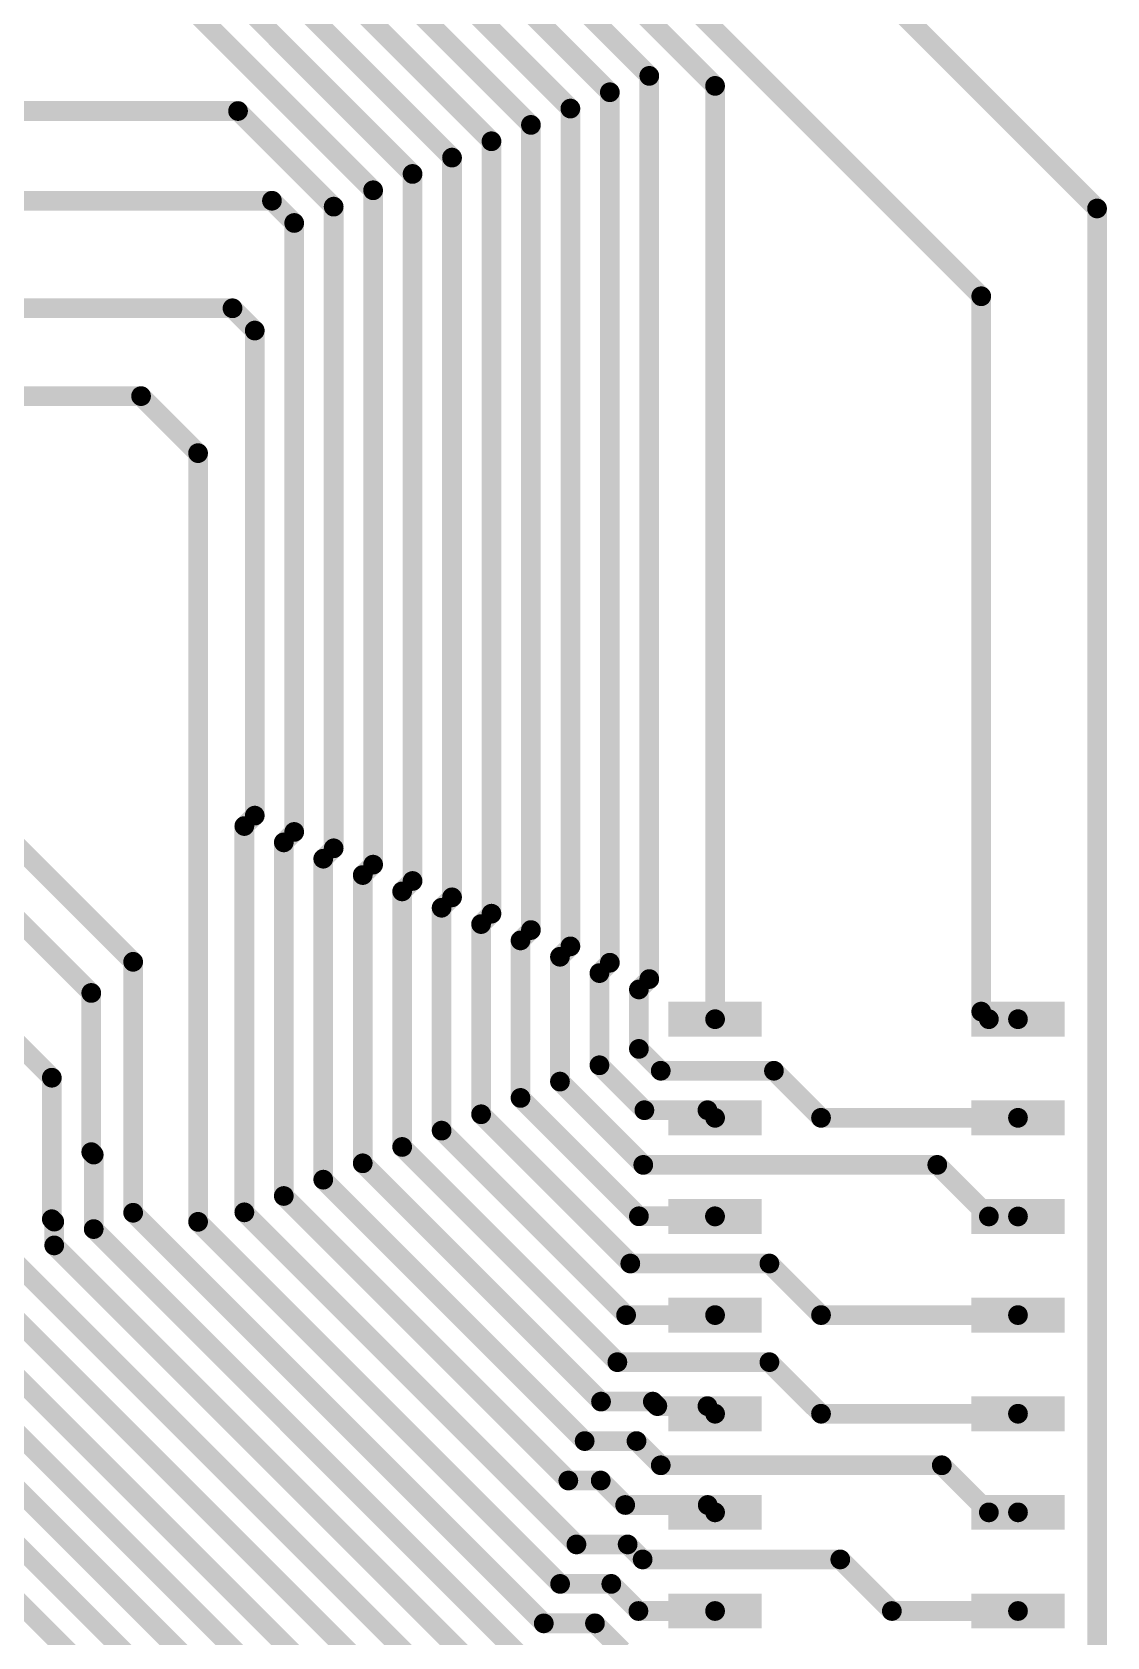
# Model space of a CAD drawing. Header units: inches. Extents: x 2.54 to 5.78, y 1.06 to 9.17.
# Drawn here: x 2.94 to 3.485, y 7.796 to 8.609 of the extents above; entities that cross this region are included whole.
import ezdxf

# ---------------------------------------------------------------- set-up
doc = ezdxf.new("R2010")
doc.units = ezdxf.units.IN
doc.header["$MEASUREMENT"] = 0
doc.layers.add('Top Layer', color=1, linetype='Continuous')

# ---------------------------------------------------------------- blocks, each defined once
blk = doc.blocks.new('H_____2_20________2')
at = {"layer": 'Top Layer'}
for points in [[(-0.09528, 0.42272), (-0.09528, 0.44043), (-0.04803, 0.44043), (-0.04803, 0.42272)], [(0.05827, 0.42272), (0.05827, 0.44043), (0.10551, 0.44043), (0.10551, 0.42272)], [(-0.09528, 0.37272), (-0.09528, 0.39043), (-0.04803, 0.39043), (-0.04803, 0.37272)], [(0.05827, 0.37272), (0.05827, 0.39043), (0.10551, 0.39043), (0.10551, 0.37272)], [(-0.09528, 0.32272), (-0.09528, 0.34043), (-0.04803, 0.34043), (-0.04803, 0.32272)], [(0.05827, 0.32272), (0.05827, 0.34043), (0.10551, 0.34043), (0.10551, 0.32272)], [(-0.09528, 0.27272), (-0.09528, 0.29043), (-0.04803, 0.29043), (-0.04803, 0.27272)], [(0.05827, 0.27272), (0.05827, 0.29043), (0.10551, 0.29043), (0.10551, 0.27272)], [(-0.09528, 0.22272), (-0.09528, 0.24043), (-0.04803, 0.24043), (-0.04803, 0.22272)], [(0.05827, 0.22272), (0.05827, 0.24043), (0.10551, 0.24043), (0.10551, 0.22272)], [(-0.09528, 0.17272), (-0.09528, 0.19043), (-0.04803, 0.19043), (-0.04803, 0.17272)], [(0.05827, 0.17272), (0.05827, 0.19043), (0.10551, 0.19043), (0.10551, 0.17272)], [(-0.09528, 0.12272), (-0.09528, 0.14043), (-0.04803, 0.14043), (-0.04803, 0.12272)], [(0.05827, 0.12272), (0.05827, 0.14043), (0.10551, 0.14043), (0.10551, 0.12272)]]:
    blk.add_hatch(color=1, dxfattribs=at).paths.add_polyline_path(points)

msp = doc.modelspace()

# ---------------------------------------------------------------- linework, layer by layer
at = {"layer": 'Top Layer'}
for points in [[(2.88638, 9.11362, 0.01, 0.01, 0), (3.48032, 8.51969, 0.01, 0.01, 0)], [(3.00771, 8.88909, 0.01, 0.01, 0), (3.42161, 8.47519, 0.01, 0.01, 0)], [(2.99943, 8.86909, 0.01, 0.01, 0), (3.28669, 8.58183, 0.01, 0.01, 0)], [(2.99114, 8.84909, 0.01, 0.01, 0), (3.25334, 8.5869, 0.01, 0.01, 0)], [(2.98286, 8.82909, 0.01, 0.01, 0), (3.23334, 8.57861, 0.01, 0.01, 0)], [(2.97457, 8.80909, 0.01, 0.01, 0), (3.21334, 8.57033, 0.01, 0.01, 0)], [(2.96629, 8.78909, 0.01, 0.01, 0), (3.19334, 8.56205, 0.01, 0.01, 0)], [(2.95801, 8.76909, 0.01, 0.01, 0), (3.17334, 8.55376, 0.01, 0.01, 0)], [(2.97425, 8.72457, 0.01, 0.01, 0), (3.15334, 8.54548, 0.01, 0.01, 0)], [(3.00144, 8.66909, 0.01, 0.01, 0), (3.13334, 8.53719, 0.01, 0.01, 0)], [(3.01768, 8.62457, 0.01, 0.01, 0), (3.11334, 8.52891, 0.01, 0.01, 0)], [(3.25334, 8.12908, 0.01, 0.01, 0), (3.25334, 8.5869, 0.01, 0.01, 0)], [(3.23334, 8.13736, 0.01, 0.01, 0), (3.23334, 8.57861, 0.01, 0.01, 0)], [(3.28669, 8.10874, 0.01, 0.01, 0), (3.28669, 8.58183, 0.01, 0.01, 0)], [(3.21334, 8.14565, 0.01, 0.01, 0), (3.21334, 8.57033, 0.01, 0.01, 0)], [(2.76043, 8.56909, 0.01, 0.01, 0), (3.04487, 8.56909, 0.01, 0.01, 0)], [(3.04487, 8.56909, 0.01, 0.01, 0), (3.09334, 8.52062, 0.01, 0.01, 0)], [(3.19334, 8.15393, 0.01, 0.01, 0), (3.19334, 8.56205, 0.01, 0.01, 0)], [(3.17334, 8.16222, 0.01, 0.01, 0), (3.17334, 8.55376, 0.01, 0.01, 0)], [(3.15334, 8.1705, 0.01, 0.01, 0), (3.15334, 8.54548, 0.01, 0.01, 0)], [(3.13334, 8.17879, 0.01, 0.01, 0), (3.13334, 8.53719, 0.01, 0.01, 0)], [(3.11334, 8.18707, 0.01, 0.01, 0), (3.11334, 8.52891, 0.01, 0.01, 0)], [(2.70591, 8.52362, 0.01, 0.01, 0), (3.06206, 8.52362, 0.01, 0.01, 0)], [(3.06206, 8.52362, 0.01, 0.01, 0), (3.07334, 8.51234, 0.01, 0.01, 0)], [(3.09334, 8.19535, 0.01, 0.01, 0), (3.09334, 8.52062, 0.01, 0.01, 0)], [(3.07334, 8.20364, 0.01, 0.01, 0), (3.07334, 8.51234, 0.01, 0.01, 0)], [(3.48032, 7.24513, 0.01, 0.01, 0), (3.48032, 8.51969, 0.01, 0.01, 0)], [(3.42161, 8.1126, 0.01, 0.01, 0), (3.42161, 8.47519, 0.01, 0.01, 0)], [(2.76043, 8.46909, 0.01, 0.01, 0), (3.04206, 8.46909, 0.01, 0.01, 0)], [(3.04206, 8.46909, 0.01, 0.01, 0), (3.05334, 8.45781, 0.01, 0.01, 0)], [(3.05334, 8.21192, 0.01, 0.01, 0), (3.05334, 8.45781, 0.01, 0.01, 0)], [(2.70496, 8.42457, 0.01, 0.01, 0), (2.99571, 8.42457, 0.01, 0.01, 0)], [(2.99571, 8.42457, 0.01, 0.01, 0), (3.02461, 8.39567, 0.01, 0.01, 0)], [(3.02461, 8.00601, 0.01, 0.01, 0), (3.02461, 8.39567, 0.01, 0.01, 0)], [(2.76043, 8.36909, 0.01, 0.01, 0), (2.9917, 8.13782, 0.01, 0.01, 0)], [(2.77888, 8.31362, 0.01, 0.01, 0), (2.97047, 8.12203, 0.01, 0.01, 0)], [(2.76043, 8.26909, 0.01, 0.01, 0), (2.95047, 8.07906, 0.01, 0.01, 0)], [(3.04807, 8.20665, 0.01, 0.01, 0), (3.05334, 8.21192, 0.01, 0.01, 0)], [(3.04807, 8.01083, 0.01, 0.01, 0), (3.04807, 8.20665, 0.01, 0.01, 0)], [(3.06807, 8.19837, 0.01, 0.01, 0), (3.07334, 8.20364, 0.01, 0.01, 0)], [(3.06807, 8.01911, 0.01, 0.01, 0), (3.06807, 8.19837, 0.01, 0.01, 0)], [(3.08807, 8.19009, 0.01, 0.01, 0), (3.09334, 8.19535, 0.01, 0.01, 0)], [(3.08807, 8.02739, 0.01, 0.01, 0), (3.08807, 8.19009, 0.01, 0.01, 0)], [(3.10807, 8.1818, 0.01, 0.01, 0), (3.11334, 8.18707, 0.01, 0.01, 0)], [(3.10807, 8.03568, 0.01, 0.01, 0), (3.10807, 8.1818, 0.01, 0.01, 0)], [(3.12807, 8.17352, 0.01, 0.01, 0), (3.13334, 8.17879, 0.01, 0.01, 0)], [(3.12807, 8.04396, 0.01, 0.01, 0), (3.12807, 8.17352, 0.01, 0.01, 0)], [(3.14807, 8.16523, 0.01, 0.01, 0), (3.15334, 8.1705, 0.01, 0.01, 0)], [(3.14807, 8.05225, 0.01, 0.01, 0), (3.14807, 8.16523, 0.01, 0.01, 0)], [(3.16807, 8.15695, 0.01, 0.01, 0), (3.17334, 8.16222, 0.01, 0.01, 0)], [(3.16807, 8.06053, 0.01, 0.01, 0), (3.16807, 8.15695, 0.01, 0.01, 0)], [(3.18807, 8.14866, 0.01, 0.01, 0), (3.19334, 8.15393, 0.01, 0.01, 0)], [(3.18807, 8.06882, 0.01, 0.01, 0), (3.18807, 8.14866, 0.01, 0.01, 0)], [(3.20807, 8.14038, 0.01, 0.01, 0), (3.21334, 8.14565, 0.01, 0.01, 0)], [(3.20807, 8.0771, 0.01, 0.01, 0), (3.20807, 8.14038, 0.01, 0.01, 0)], [(2.9917, 8.01062, 0.01, 0.01, 0), (2.9917, 8.13782, 0.01, 0.01, 0)], [(3.22807, 8.1321, 0.01, 0.01, 0), (3.23334, 8.13736, 0.01, 0.01, 0)], [(3.22807, 8.08538, 0.01, 0.01, 0), (3.22807, 8.1321, 0.01, 0.01, 0)], [(2.97047, 8.04134, 0.01, 0.01, 0), (2.97047, 8.12203, 0.01, 0.01, 0)], [(3.24807, 8.12381, 0.01, 0.01, 0), (3.25334, 8.12908, 0.01, 0.01, 0)], [(3.24807, 8.09367, 0.01, 0.01, 0), (3.24807, 8.12381, 0.01, 0.01, 0)], [(3.42161, 8.1126, 0.01, 0.01, 0), (3.42547, 8.10874, 0.01, 0.01, 0)], [(3.42547, 8.10874, 0.01, 0.01, 0), (3.44024, 8.10874, 0.01, 0.01, 0)], [(3.24807, 8.09367, 0.01, 0.01, 0), (3.25914, 8.0826, 0.01, 0.01, 0)], [(3.22807, 8.08538, 0.01, 0.01, 0), (3.25086, 8.0626, 0.01, 0.01, 0)], [(3.25914, 8.0826, 0.01, 0.01, 0), (3.31653, 8.0826, 0.01, 0.01, 0)], [(3.31653, 8.0826, 0.01, 0.01, 0), (3.34039, 8.05874, 0.01, 0.01, 0)], [(2.95047, 8.00734, 0.01, 0.01, 0), (2.95047, 8.07906, 0.01, 0.01, 0)], [(3.20807, 8.0771, 0.01, 0.01, 0), (3.25029, 8.03488, 0.01, 0.01, 0)], [(3.18807, 8.06882, 0.01, 0.01, 0), (3.24807, 8.00882, 0.01, 0.01, 0)], [(3.16807, 8.06053, 0.01, 0.01, 0), (3.24372, 7.98488, 0.01, 0.01, 0)], [(3.25086, 8.0626, 0.01, 0.01, 0), (3.28283, 8.0626, 0.01, 0.01, 0)], [(3.28283, 8.0626, 0.01, 0.01, 0), (3.28669, 8.05874, 0.01, 0.01, 0)], [(3.34039, 8.05874, 0.01, 0.01, 0), (3.44024, 8.05874, 0.01, 0.01, 0)], [(3.14807, 8.05225, 0.01, 0.01, 0), (3.24158, 7.95874, 0.01, 0.01, 0)], [(2.97047, 8.04134, 0.01, 0.01, 0), (2.9717, 8.04011, 0.01, 0.01, 0)], [(3.12807, 8.04396, 0.01, 0.01, 0), (3.23715, 7.93488, 0.01, 0.01, 0)], [(2.9717, 8.00234, 0.01, 0.01, 0), (2.9717, 8.04011, 0.01, 0.01, 0)], [(3.10807, 8.03568, 0.01, 0.01, 0), (3.22887, 7.91488, 0.01, 0.01, 0)], [(3.25029, 8.03488, 0.01, 0.01, 0), (3.39933, 8.03488, 0.01, 0.01, 0)], [(3.39933, 8.03488, 0.01, 0.01, 0), (3.42547, 8.00874, 0.01, 0.01, 0)], [(3.08807, 8.02739, 0.01, 0.01, 0), (3.22058, 7.89488, 0.01, 0.01, 0)], [(3.06807, 8.01911, 0.01, 0.01, 0), (3.2123, 7.87488, 0.01, 0.01, 0)], [(2.9917, 8.01062, 0.01, 0.01, 0), (3.19985, 7.80248, 0.01, 0.01, 0)], [(3.04807, 8.01083, 0.01, 0.01, 0), (3.21642, 7.84248, 0.01, 0.01, 0)], [(3.24807, 8.00882, 0.01, 0.01, 0), (3.28662, 8.00882, 0.01, 0.01, 0)], [(3.28662, 8.00882, 0.01, 0.01, 0), (3.28669, 8.00874, 0.01, 0.01, 0)], [(3.42547, 8.00874, 0.01, 0.01, 0), (3.44024, 8.00874, 0.01, 0.01, 0)], [(2.95047, 8.00734, 0.01, 0.01, 0), (2.9517, 8.00611, 0.01, 0.01, 0)], [(2.9517, 7.99406, 0.01, 0.01, 0), (2.9517, 8.00611, 0.01, 0.01, 0)], [(2.9717, 8.00234, 0.01, 0.01, 0), (3.19156, 7.78248, 0.01, 0.01, 0)], [(3.02461, 8.00601, 0.01, 0.01, 0), (3.20813, 7.82248, 0.01, 0.01, 0)], [(2.86547, 7.99476, 0.01, 0.01, 0), (3.18146, 7.67878, 0.01, 0.01, 0)], [(2.9517, 7.99406, 0.01, 0.01, 0), (3.18328, 7.76248, 0.01, 0.01, 0)], [(2.84547, 7.98648, 0.01, 0.01, 0), (3.17317, 7.65878, 0.01, 0.01, 0)], [(2.93047, 7.987, 0.01, 0.01, 0), (3.175, 7.74248, 0.01, 0.01, 0)], [(3.24372, 7.98488, 0.01, 0.01, 0), (3.31424, 7.98488, 0.01, 0.01, 0)], [(3.31424, 7.98488, 0.01, 0.01, 0), (3.34039, 7.95874, 0.01, 0.01, 0)], [(2.82547, 7.9782, 0.01, 0.01, 0), (3.16489, 7.63878, 0.01, 0.01, 0)], [(2.91047, 7.97872, 0.01, 0.01, 0), (3.16671, 7.72248, 0.01, 0.01, 0)], [(2.80629, 7.96909, 0.01, 0.01, 0), (3.1566, 7.61878, 0.01, 0.01, 0)], [(3.24158, 7.95874, 0.01, 0.01, 0), (3.28669, 7.95874, 0.01, 0.01, 0)], [(3.34039, 7.95874, 0.01, 0.01, 0), (3.44024, 7.95874, 0.01, 0.01, 0)], [(3.23715, 7.93488, 0.01, 0.01, 0), (3.31424, 7.93488, 0.01, 0.01, 0)], [(3.31424, 7.93488, 0.01, 0.01, 0), (3.34039, 7.90874, 0.01, 0.01, 0)], [(3.22887, 7.91488, 0.01, 0.01, 0), (3.25514, 7.91488, 0.01, 0.01, 0)], [(3.25514, 7.91488, 0.01, 0.01, 0), (3.25742, 7.9126, 0.01, 0.01, 0)], [(3.25742, 7.9126, 0.01, 0.01, 0), (3.28283, 7.9126, 0.01, 0.01, 0)], [(3.28283, 7.9126, 0.01, 0.01, 0), (3.28669, 7.90874, 0.01, 0.01, 0)], [(3.34039, 7.90874, 0.01, 0.01, 0), (3.44024, 7.90874, 0.01, 0.01, 0)], [(3.22058, 7.89488, 0.01, 0.01, 0), (3.24686, 7.89488, 0.01, 0.01, 0)], [(3.24686, 7.89488, 0.01, 0.01, 0), (3.25914, 7.8826, 0.01, 0.01, 0)], [(3.25914, 7.8826, 0.01, 0.01, 0), (3.40161, 7.8826, 0.01, 0.01, 0)], [(3.40161, 7.8826, 0.01, 0.01, 0), (3.42547, 7.85874, 0.01, 0.01, 0)], [(3.2123, 7.87488, 0.01, 0.01, 0), (3.22872, 7.87488, 0.01, 0.01, 0)], [(3.22872, 7.87488, 0.01, 0.01, 0), (3.24112, 7.86248, 0.01, 0.01, 0)], [(3.24112, 7.86248, 0.01, 0.01, 0), (3.28295, 7.86248, 0.01, 0.01, 0)], [(3.28295, 7.86248, 0.01, 0.01, 0), (3.28669, 7.85874, 0.01, 0.01, 0)], [(3.42547, 7.85874, 0.01, 0.01, 0), (3.44024, 7.85874, 0.01, 0.01, 0)], [(3.21642, 7.84248, 0.01, 0.01, 0), (3.24237, 7.84248, 0.01, 0.01, 0)], [(3.24237, 7.84248, 0.01, 0.01, 0), (3.24997, 7.83488, 0.01, 0.01, 0)], [(2.91587, 7.83123, 0.01, 0.01, 0), (3.18836, 7.55874, 0.01, 0.01, 0)], [(3.24997, 7.83488, 0.01, 0.01, 0), (3.35016, 7.83488, 0.01, 0.01, 0)], [(3.35016, 7.83488, 0.01, 0.01, 0), (3.3763, 7.80874, 0.01, 0.01, 0)], [(3.20813, 7.82248, 0.01, 0.01, 0), (3.23409, 7.82248, 0.01, 0.01, 0)], [(3.23409, 7.82248, 0.01, 0.01, 0), (3.24783, 7.80874, 0.01, 0.01, 0)], [(3.24783, 7.80874, 0.01, 0.01, 0), (3.28669, 7.80874, 0.01, 0.01, 0)], [(3.3763, 7.80874, 0.01, 0.01, 0), (3.44024, 7.80874, 0.01, 0.01, 0)], [(3.19985, 7.80248, 0.01, 0.01, 0), (3.2258, 7.80248, 0.01, 0.01, 0)], [(3.2258, 7.80248, 0.01, 0.01, 0), (3.23954, 7.78874, 0.01, 0.01, 0)]]:
    msp.add_lwpolyline(points, format="xyseb", dxfattribs=at)
for points in [[(3.25084, 8.5869, 0.005, 0.005, 1), (3.25584, 8.5869, 0.005, 0.005, 1)], [(3.25084, 8.5869, 0.005, 0.005, 1), (3.25584, 8.5869, 0.005, 0.005, 1)], [(3.23084, 8.57861, 0.005, 0.005, 1), (3.23584, 8.57861, 0.005, 0.005, 1)], [(3.23084, 8.57861, 0.005, 0.005, 1), (3.23584, 8.57861, 0.005, 0.005, 1)], [(3.28419, 8.58183, 0.005, 0.005, 1), (3.28919, 8.58183, 0.005, 0.005, 1)], [(3.28419, 8.58183, 0.005, 0.005, 1), (3.28919, 8.58183, 0.005, 0.005, 1)], [(3.21084, 8.57033, 0.005, 0.005, 1), (3.21584, 8.57033, 0.005, 0.005, 1)], [(3.21084, 8.57033, 0.005, 0.005, 1), (3.21584, 8.57033, 0.005, 0.005, 1)], [(3.04237, 8.56909, 0.005, 0.005, 1), (3.04737, 8.56909, 0.005, 0.005, 1)], [(3.04237, 8.56909, 0.005, 0.005, 1), (3.04737, 8.56909, 0.005, 0.005, 1)], [(3.19084, 8.56205, 0.005, 0.005, 1), (3.19584, 8.56205, 0.005, 0.005, 1)], [(3.19084, 8.56205, 0.005, 0.005, 1), (3.19584, 8.56205, 0.005, 0.005, 1)], [(3.17084, 8.55376, 0.005, 0.005, 1), (3.17584, 8.55376, 0.005, 0.005, 1)], [(3.17084, 8.55376, 0.005, 0.005, 1), (3.17584, 8.55376, 0.005, 0.005, 1)], [(3.15084, 8.54548, 0.005, 0.005, 1), (3.15584, 8.54548, 0.005, 0.005, 1)], [(3.15084, 8.54548, 0.005, 0.005, 1), (3.15584, 8.54548, 0.005, 0.005, 1)], [(3.13084, 8.53719, 0.005, 0.005, 1), (3.13584, 8.53719, 0.005, 0.005, 1)], [(3.13084, 8.53719, 0.005, 0.005, 1), (3.13584, 8.53719, 0.005, 0.005, 1)], [(3.11084, 8.52891, 0.005, 0.005, 1), (3.11584, 8.52891, 0.005, 0.005, 1)], [(3.11084, 8.52891, 0.005, 0.005, 1), (3.11584, 8.52891, 0.005, 0.005, 1)], [(3.05956, 8.52362, 0.005, 0.005, 1), (3.06456, 8.52362, 0.005, 0.005, 1)], [(3.05956, 8.52362, 0.005, 0.005, 1), (3.06456, 8.52362, 0.005, 0.005, 1)], [(3.09084, 8.52062, 0.005, 0.005, 1), (3.09584, 8.52062, 0.005, 0.005, 1)], [(3.09084, 8.52062, 0.005, 0.005, 1), (3.09584, 8.52062, 0.005, 0.005, 1)], [(3.07084, 8.51234, 0.005, 0.005, 1), (3.07584, 8.51234, 0.005, 0.005, 1)], [(3.07084, 8.51234, 0.005, 0.005, 1), (3.07584, 8.51234, 0.005, 0.005, 1)], [(3.47782, 8.51969, 0.005, 0.005, 1), (3.48281, 8.51969, 0.005, 0.005, 1)], [(3.47782, 8.51969, 0.005, 0.005, 1), (3.48281, 8.51969, 0.005, 0.005, 1)], [(3.41911, 8.47519, 0.005, 0.005, 1), (3.42411, 8.47519, 0.005, 0.005, 1)], [(3.41911, 8.47519, 0.005, 0.005, 1), (3.42411, 8.47519, 0.005, 0.005, 1)], [(3.03956, 8.46909, 0.005, 0.005, 1), (3.04456, 8.46909, 0.005, 0.005, 1)], [(3.03956, 8.46909, 0.005, 0.005, 1), (3.04456, 8.46909, 0.005, 0.005, 1)], [(3.05084, 8.45781, 0.005, 0.005, 1), (3.05584, 8.45781, 0.005, 0.005, 1)], [(3.05084, 8.45781, 0.005, 0.005, 1), (3.05584, 8.45781, 0.005, 0.005, 1)], [(2.99321, 8.42457, 0.005, 0.005, 1), (2.99821, 8.42457, 0.005, 0.005, 1)], [(2.99321, 8.42457, 0.005, 0.005, 1), (2.99821, 8.42457, 0.005, 0.005, 1)], [(3.02211, 8.39567, 0.005, 0.005, 1), (3.02711, 8.39567, 0.005, 0.005, 1)], [(3.02211, 8.39567, 0.005, 0.005, 1), (3.02711, 8.39567, 0.005, 0.005, 1)], [(3.05084, 8.21192, 0.005, 0.005, 1), (3.05584, 8.21192, 0.005, 0.005, 1)], [(3.05084, 8.21192, 0.005, 0.005, 1), (3.05584, 8.21192, 0.005, 0.005, 1)], [(3.04557, 8.20665, 0.005, 0.005, 1), (3.05057, 8.20665, 0.005, 0.005, 1)], [(3.04557, 8.20665, 0.005, 0.005, 1), (3.05057, 8.20665, 0.005, 0.005, 1)], [(3.07084, 8.20364, 0.005, 0.005, 1), (3.07584, 8.20364, 0.005, 0.005, 1)], [(3.07084, 8.20364, 0.005, 0.005, 1), (3.07584, 8.20364, 0.005, 0.005, 1)], [(3.06557, 8.19837, 0.005, 0.005, 1), (3.07057, 8.19837, 0.005, 0.005, 1)], [(3.06557, 8.19837, 0.005, 0.005, 1), (3.07057, 8.19837, 0.005, 0.005, 1)], [(3.09084, 8.19535, 0.005, 0.005, 1), (3.09584, 8.19535, 0.005, 0.005, 1)], [(3.09084, 8.19535, 0.005, 0.005, 1), (3.09584, 8.19535, 0.005, 0.005, 1)], [(3.08557, 8.19009, 0.005, 0.005, 1), (3.09057, 8.19009, 0.005, 0.005, 1)], [(3.08557, 8.19009, 0.005, 0.005, 1), (3.09057, 8.19009, 0.005, 0.005, 1)], [(3.11084, 8.18707, 0.005, 0.005, 1), (3.11584, 8.18707, 0.005, 0.005, 1)], [(3.11084, 8.18707, 0.005, 0.005, 1), (3.11584, 8.18707, 0.005, 0.005, 1)], [(3.10557, 8.1818, 0.005, 0.005, 1), (3.11057, 8.1818, 0.005, 0.005, 1)], [(3.10557, 8.1818, 0.005, 0.005, 1), (3.11057, 8.1818, 0.005, 0.005, 1)], [(3.13084, 8.17879, 0.005, 0.005, 1), (3.13584, 8.17879, 0.005, 0.005, 1)], [(3.13084, 8.17879, 0.005, 0.005, 1), (3.13584, 8.17879, 0.005, 0.005, 1)], [(3.12557, 8.17352, 0.005, 0.005, 1), (3.13057, 8.17352, 0.005, 0.005, 1)], [(3.12557, 8.17352, 0.005, 0.005, 1), (3.13057, 8.17352, 0.005, 0.005, 1)], [(3.14557, 8.16523, 0.005, 0.005, 1), (3.15057, 8.16523, 0.005, 0.005, 1)], [(3.14557, 8.16523, 0.005, 0.005, 1), (3.15057, 8.16523, 0.005, 0.005, 1)], [(3.15084, 8.1705, 0.005, 0.005, 1), (3.15584, 8.1705, 0.005, 0.005, 1)], [(3.15084, 8.1705, 0.005, 0.005, 1), (3.15584, 8.1705, 0.005, 0.005, 1)], [(3.16557, 8.15695, 0.005, 0.005, 1), (3.17057, 8.15695, 0.005, 0.005, 1)], [(3.16557, 8.15695, 0.005, 0.005, 1), (3.17057, 8.15695, 0.005, 0.005, 1)], [(3.17084, 8.16222, 0.005, 0.005, 1), (3.17584, 8.16222, 0.005, 0.005, 1)], [(3.17084, 8.16222, 0.005, 0.005, 1), (3.17584, 8.16222, 0.005, 0.005, 1)], [(3.18557, 8.14866, 0.005, 0.005, 1), (3.19057, 8.14866, 0.005, 0.005, 1)], [(3.18557, 8.14866, 0.005, 0.005, 1), (3.19057, 8.14866, 0.005, 0.005, 1)], [(3.19084, 8.15393, 0.005, 0.005, 1), (3.19584, 8.15393, 0.005, 0.005, 1)], [(3.19084, 8.15393, 0.005, 0.005, 1), (3.19584, 8.15393, 0.005, 0.005, 1)], [(3.20557, 8.14038, 0.005, 0.005, 1), (3.21057, 8.14038, 0.005, 0.005, 1)], [(3.20557, 8.14038, 0.005, 0.005, 1), (3.21057, 8.14038, 0.005, 0.005, 1)], [(3.21084, 8.14565, 0.005, 0.005, 1), (3.21584, 8.14565, 0.005, 0.005, 1)], [(3.21084, 8.14565, 0.005, 0.005, 1), (3.21584, 8.14565, 0.005, 0.005, 1)], [(2.9892, 8.13782, 0.005, 0.005, 1), (2.9942, 8.13782, 0.005, 0.005, 1)], [(2.9892, 8.13782, 0.005, 0.005, 1), (2.9942, 8.13782, 0.005, 0.005, 1)], [(3.22557, 8.1321, 0.005, 0.005, 1), (3.23057, 8.1321, 0.005, 0.005, 1)], [(3.22557, 8.1321, 0.005, 0.005, 1), (3.23057, 8.1321, 0.005, 0.005, 1)], [(3.23084, 8.13736, 0.005, 0.005, 1), (3.23584, 8.13736, 0.005, 0.005, 1)], [(3.23084, 8.13736, 0.005, 0.005, 1), (3.23584, 8.13736, 0.005, 0.005, 1)], [(2.96797, 8.12203, 0.005, 0.005, 1), (2.97297, 8.12203, 0.005, 0.005, 1)], [(2.96797, 8.12203, 0.005, 0.005, 1), (2.97297, 8.12203, 0.005, 0.005, 1)], [(3.24557, 8.12381, 0.005, 0.005, 1), (3.25057, 8.12381, 0.005, 0.005, 1)], [(3.24557, 8.12381, 0.005, 0.005, 1), (3.25057, 8.12381, 0.005, 0.005, 1)], [(3.25084, 8.12908, 0.005, 0.005, 1), (3.25584, 8.12908, 0.005, 0.005, 1)], [(3.25084, 8.12908, 0.005, 0.005, 1), (3.25584, 8.12908, 0.005, 0.005, 1)], [(3.28419, 8.10874, 0.005, 0.005, 1), (3.28919, 8.10874, 0.005, 0.005, 1)], [(3.41911, 8.1126, 0.005, 0.005, 1), (3.42411, 8.1126, 0.005, 0.005, 1)], [(3.41911, 8.1126, 0.005, 0.005, 1), (3.42411, 8.1126, 0.005, 0.005, 1)], [(3.42297, 8.10874, 0.005, 0.005, 1), (3.42797, 8.10874, 0.005, 0.005, 1)], [(3.42297, 8.10874, 0.005, 0.005, 1), (3.42797, 8.10874, 0.005, 0.005, 1)], [(3.43774, 8.10874, 0.005, 0.005, 1), (3.44274, 8.10874, 0.005, 0.005, 1)], [(3.24557, 8.09367, 0.005, 0.005, 1), (3.25057, 8.09367, 0.005, 0.005, 1)], [(3.24557, 8.09367, 0.005, 0.005, 1), (3.25057, 8.09367, 0.005, 0.005, 1)], [(3.22557, 8.08538, 0.005, 0.005, 1), (3.23057, 8.08538, 0.005, 0.005, 1)], [(3.22557, 8.08538, 0.005, 0.005, 1), (3.23057, 8.08538, 0.005, 0.005, 1)], [(3.25664, 8.0826, 0.005, 0.005, 1), (3.26164, 8.0826, 0.005, 0.005, 1)], [(3.25664, 8.0826, 0.005, 0.005, 1), (3.26164, 8.0826, 0.005, 0.005, 1)], [(3.31403, 8.0826, 0.005, 0.005, 1), (3.31903, 8.0826, 0.005, 0.005, 1)], [(3.31403, 8.0826, 0.005, 0.005, 1), (3.31903, 8.0826, 0.005, 0.005, 1)], [(2.94797, 8.07906, 0.005, 0.005, 1), (2.95297, 8.07906, 0.005, 0.005, 1)], [(2.94797, 8.07906, 0.005, 0.005, 1), (2.95297, 8.07906, 0.005, 0.005, 1)], [(3.20557, 8.0771, 0.005, 0.005, 1), (3.21057, 8.0771, 0.005, 0.005, 1)], [(3.20557, 8.0771, 0.005, 0.005, 1), (3.21057, 8.0771, 0.005, 0.005, 1)], [(3.18557, 8.06882, 0.005, 0.005, 1), (3.19057, 8.06882, 0.005, 0.005, 1)], [(3.18557, 8.06882, 0.005, 0.005, 1), (3.19057, 8.06882, 0.005, 0.005, 1)], [(3.16557, 8.06053, 0.005, 0.005, 1), (3.17057, 8.06053, 0.005, 0.005, 1)], [(3.16557, 8.06053, 0.005, 0.005, 1), (3.17057, 8.06053, 0.005, 0.005, 1)], [(3.24836, 8.0626, 0.005, 0.005, 1), (3.25336, 8.0626, 0.005, 0.005, 1)], [(3.24836, 8.0626, 0.005, 0.005, 1), (3.25336, 8.0626, 0.005, 0.005, 1)], [(3.28033, 8.0626, 0.005, 0.005, 1), (3.28533, 8.0626, 0.005, 0.005, 1)], [(3.28033, 8.0626, 0.005, 0.005, 1), (3.28533, 8.0626, 0.005, 0.005, 1)], [(3.28419, 8.05874, 0.005, 0.005, 1), (3.28919, 8.05874, 0.005, 0.005, 1)], [(3.33789, 8.05874, 0.005, 0.005, 1), (3.34289, 8.05874, 0.005, 0.005, 1)], [(3.33789, 8.05874, 0.005, 0.005, 1), (3.34289, 8.05874, 0.005, 0.005, 1)], [(3.43774, 8.05874, 0.005, 0.005, 1), (3.44274, 8.05874, 0.005, 0.005, 1)], [(3.14557, 8.05225, 0.005, 0.005, 1), (3.15057, 8.05225, 0.005, 0.005, 1)], [(3.14557, 8.05225, 0.005, 0.005, 1), (3.15057, 8.05225, 0.005, 0.005, 1)], [(2.96797, 8.04134, 0.005, 0.005, 1), (2.97297, 8.04134, 0.005, 0.005, 1)], [(2.96797, 8.04134, 0.005, 0.005, 1), (2.97297, 8.04134, 0.005, 0.005, 1)], [(3.12557, 8.04396, 0.005, 0.005, 1), (3.13057, 8.04396, 0.005, 0.005, 1)], [(3.12557, 8.04396, 0.005, 0.005, 1), (3.13057, 8.04396, 0.005, 0.005, 1)], [(2.9692, 8.04011, 0.005, 0.005, 1), (2.9742, 8.04011, 0.005, 0.005, 1)], [(2.9692, 8.04011, 0.005, 0.005, 1), (2.9742, 8.04011, 0.005, 0.005, 1)], [(3.10557, 8.03568, 0.005, 0.005, 1), (3.11057, 8.03568, 0.005, 0.005, 1)], [(3.10557, 8.03568, 0.005, 0.005, 1), (3.11057, 8.03568, 0.005, 0.005, 1)], [(3.24779, 8.03488, 0.005, 0.005, 1), (3.25279, 8.03488, 0.005, 0.005, 1)], [(3.24779, 8.03488, 0.005, 0.005, 1), (3.25279, 8.03488, 0.005, 0.005, 1)], [(3.39683, 8.03488, 0.005, 0.005, 1), (3.40183, 8.03488, 0.005, 0.005, 1)], [(3.39683, 8.03488, 0.005, 0.005, 1), (3.40183, 8.03488, 0.005, 0.005, 1)], [(3.08557, 8.02739, 0.005, 0.005, 1), (3.09057, 8.02739, 0.005, 0.005, 1)], [(3.08557, 8.02739, 0.005, 0.005, 1), (3.09057, 8.02739, 0.005, 0.005, 1)], [(3.06557, 8.01911, 0.005, 0.005, 1), (3.07057, 8.01911, 0.005, 0.005, 1)], [(3.06557, 8.01911, 0.005, 0.005, 1), (3.07057, 8.01911, 0.005, 0.005, 1)], [(2.9892, 8.01062, 0.005, 0.005, 1), (2.9942, 8.01062, 0.005, 0.005, 1)], [(2.9892, 8.01062, 0.005, 0.005, 1), (2.9942, 8.01062, 0.005, 0.005, 1)], [(3.04557, 8.01083, 0.005, 0.005, 1), (3.05057, 8.01083, 0.005, 0.005, 1)], [(3.04557, 8.01083, 0.005, 0.005, 1), (3.05057, 8.01083, 0.005, 0.005, 1)], [(3.24557, 8.00882, 0.005, 0.005, 1), (3.25057, 8.00882, 0.005, 0.005, 1)], [(3.24557, 8.00882, 0.005, 0.005, 1), (3.25057, 8.00882, 0.005, 0.005, 1)], [(3.28412, 8.00882, 0.005, 0.005, 1), (3.28912, 8.00882, 0.005, 0.005, 1)], [(3.28412, 8.00882, 0.005, 0.005, 1), (3.28912, 8.00882, 0.005, 0.005, 1)], [(3.28419, 8.00874, 0.005, 0.005, 1), (3.28919, 8.00874, 0.005, 0.005, 1)], [(3.42297, 8.00874, 0.005, 0.005, 1), (3.42797, 8.00874, 0.005, 0.005, 1)], [(3.42297, 8.00874, 0.005, 0.005, 1), (3.42797, 8.00874, 0.005, 0.005, 1)], [(3.43774, 8.00874, 0.005, 0.005, 1), (3.44274, 8.00874, 0.005, 0.005, 1)], [(2.94797, 8.00734, 0.005, 0.005, 1), (2.95297, 8.00734, 0.005, 0.005, 1)], [(2.94797, 8.00734, 0.005, 0.005, 1), (2.95297, 8.00734, 0.005, 0.005, 1)], [(2.9492, 8.00611, 0.005, 0.005, 1), (2.9542, 8.00611, 0.005, 0.005, 1)], [(2.9492, 8.00611, 0.005, 0.005, 1), (2.9542, 8.00611, 0.005, 0.005, 1)], [(2.9692, 8.00234, 0.005, 0.005, 1), (2.9742, 8.00234, 0.005, 0.005, 1)], [(2.9692, 8.00234, 0.005, 0.005, 1), (2.9742, 8.00234, 0.005, 0.005, 1)], [(3.02211, 8.00601, 0.005, 0.005, 1), (3.02711, 8.00601, 0.005, 0.005, 1)], [(3.02211, 8.00601, 0.005, 0.005, 1), (3.02711, 8.00601, 0.005, 0.005, 1)], [(2.9492, 7.99406, 0.005, 0.005, 1), (2.9542, 7.99406, 0.005, 0.005, 1)], [(2.9492, 7.99406, 0.005, 0.005, 1), (2.9542, 7.99406, 0.005, 0.005, 1)], [(3.24122, 7.98488, 0.005, 0.005, 1), (3.24622, 7.98488, 0.005, 0.005, 1)], [(3.24122, 7.98488, 0.005, 0.005, 1), (3.24622, 7.98488, 0.005, 0.005, 1)], [(3.31174, 7.98488, 0.005, 0.005, 1), (3.31674, 7.98488, 0.005, 0.005, 1)], [(3.31174, 7.98488, 0.005, 0.005, 1), (3.31674, 7.98488, 0.005, 0.005, 1)], [(3.23908, 7.95874, 0.005, 0.005, 1), (3.24408, 7.95874, 0.005, 0.005, 1)], [(3.23908, 7.95874, 0.005, 0.005, 1), (3.24408, 7.95874, 0.005, 0.005, 1)], [(3.28419, 7.95874, 0.005, 0.005, 1), (3.28919, 7.95874, 0.005, 0.005, 1)], [(3.33789, 7.95874, 0.005, 0.005, 1), (3.34289, 7.95874, 0.005, 0.005, 1)], [(3.33789, 7.95874, 0.005, 0.005, 1), (3.34289, 7.95874, 0.005, 0.005, 1)], [(3.43774, 7.95874, 0.005, 0.005, 1), (3.44274, 7.95874, 0.005, 0.005, 1)], [(3.23465, 7.93488, 0.005, 0.005, 1), (3.23965, 7.93488, 0.005, 0.005, 1)], [(3.23465, 7.93488, 0.005, 0.005, 1), (3.23965, 7.93488, 0.005, 0.005, 1)], [(3.31174, 7.93488, 0.005, 0.005, 1), (3.31674, 7.93488, 0.005, 0.005, 1)], [(3.31174, 7.93488, 0.005, 0.005, 1), (3.31674, 7.93488, 0.005, 0.005, 1)], [(3.22637, 7.91488, 0.005, 0.005, 1), (3.23137, 7.91488, 0.005, 0.005, 1)], [(3.22637, 7.91488, 0.005, 0.005, 1), (3.23137, 7.91488, 0.005, 0.005, 1)], [(3.25264, 7.91488, 0.005, 0.005, 1), (3.25764, 7.91488, 0.005, 0.005, 1)], [(3.25264, 7.91488, 0.005, 0.005, 1), (3.25764, 7.91488, 0.005, 0.005, 1)], [(3.25492, 7.9126, 0.005, 0.005, 1), (3.25992, 7.9126, 0.005, 0.005, 1)], [(3.25492, 7.9126, 0.005, 0.005, 1), (3.25992, 7.9126, 0.005, 0.005, 1)], [(3.28033, 7.9126, 0.005, 0.005, 1), (3.28533, 7.9126, 0.005, 0.005, 1)], [(3.28033, 7.9126, 0.005, 0.005, 1), (3.28533, 7.9126, 0.005, 0.005, 1)], [(3.28419, 7.90874, 0.005, 0.005, 1), (3.28919, 7.90874, 0.005, 0.005, 1)], [(3.33789, 7.90874, 0.005, 0.005, 1), (3.34289, 7.90874, 0.005, 0.005, 1)], [(3.33789, 7.90874, 0.005, 0.005, 1), (3.34289, 7.90874, 0.005, 0.005, 1)], [(3.43774, 7.90874, 0.005, 0.005, 1), (3.44274, 7.90874, 0.005, 0.005, 1)], [(3.21808, 7.89488, 0.005, 0.005, 1), (3.22308, 7.89488, 0.005, 0.005, 1)], [(3.21808, 7.89488, 0.005, 0.005, 1), (3.22308, 7.89488, 0.005, 0.005, 1)], [(3.24436, 7.89488, 0.005, 0.005, 1), (3.24936, 7.89488, 0.005, 0.005, 1)], [(3.24436, 7.89488, 0.005, 0.005, 1), (3.24936, 7.89488, 0.005, 0.005, 1)], [(3.25664, 7.8826, 0.005, 0.005, 1), (3.26164, 7.8826, 0.005, 0.005, 1)], [(3.25664, 7.8826, 0.005, 0.005, 1), (3.26164, 7.8826, 0.005, 0.005, 1)], [(3.39911, 7.8826, 0.005, 0.005, 1), (3.40411, 7.8826, 0.005, 0.005, 1)], [(3.39911, 7.8826, 0.005, 0.005, 1), (3.40411, 7.8826, 0.005, 0.005, 1)], [(3.2098, 7.87488, 0.005, 0.005, 1), (3.2148, 7.87488, 0.005, 0.005, 1)], [(3.2098, 7.87488, 0.005, 0.005, 1), (3.2148, 7.87488, 0.005, 0.005, 1)], [(3.22622, 7.87488, 0.005, 0.005, 1), (3.23122, 7.87488, 0.005, 0.005, 1)], [(3.22622, 7.87488, 0.005, 0.005, 1), (3.23122, 7.87488, 0.005, 0.005, 1)], [(3.23862, 7.86248, 0.005, 0.005, 1), (3.24362, 7.86248, 0.005, 0.005, 1)], [(3.23862, 7.86248, 0.005, 0.005, 1), (3.24362, 7.86248, 0.005, 0.005, 1)], [(3.28045, 7.86248, 0.005, 0.005, 1), (3.28545, 7.86248, 0.005, 0.005, 1)], [(3.28045, 7.86248, 0.005, 0.005, 1), (3.28545, 7.86248, 0.005, 0.005, 1)], [(3.28419, 7.85874, 0.005, 0.005, 1), (3.28919, 7.85874, 0.005, 0.005, 1)], [(3.42297, 7.85874, 0.005, 0.005, 1), (3.42797, 7.85874, 0.005, 0.005, 1)], [(3.42297, 7.85874, 0.005, 0.005, 1), (3.42797, 7.85874, 0.005, 0.005, 1)], [(3.43774, 7.85874, 0.005, 0.005, 1), (3.44274, 7.85874, 0.005, 0.005, 1)], [(3.21392, 7.84248, 0.005, 0.005, 1), (3.21892, 7.84248, 0.005, 0.005, 1)], [(3.21392, 7.84248, 0.005, 0.005, 1), (3.21892, 7.84248, 0.005, 0.005, 1)], [(3.23987, 7.84248, 0.005, 0.005, 1), (3.24487, 7.84248, 0.005, 0.005, 1)], [(3.23987, 7.84248, 0.005, 0.005, 1), (3.24487, 7.84248, 0.005, 0.005, 1)], [(3.24747, 7.83488, 0.005, 0.005, 1), (3.25247, 7.83488, 0.005, 0.005, 1)], [(3.24747, 7.83488, 0.005, 0.005, 1), (3.25247, 7.83488, 0.005, 0.005, 1)], [(3.34766, 7.83488, 0.005, 0.005, 1), (3.35266, 7.83488, 0.005, 0.005, 1)], [(3.34766, 7.83488, 0.005, 0.005, 1), (3.35266, 7.83488, 0.005, 0.005, 1)], [(3.20563, 7.82248, 0.005, 0.005, 1), (3.21063, 7.82248, 0.005, 0.005, 1)], [(3.20563, 7.82248, 0.005, 0.005, 1), (3.21063, 7.82248, 0.005, 0.005, 1)], [(3.23159, 7.82248, 0.005, 0.005, 1), (3.23659, 7.82248, 0.005, 0.005, 1)], [(3.23159, 7.82248, 0.005, 0.005, 1), (3.23659, 7.82248, 0.005, 0.005, 1)], [(3.24533, 7.80874, 0.005, 0.005, 1), (3.25033, 7.80874, 0.005, 0.005, 1)], [(3.24533, 7.80874, 0.005, 0.005, 1), (3.25033, 7.80874, 0.005, 0.005, 1)], [(3.28419, 7.80874, 0.005, 0.005, 1), (3.28919, 7.80874, 0.005, 0.005, 1)], [(3.3738, 7.80874, 0.005, 0.005, 1), (3.3788, 7.80874, 0.005, 0.005, 1)], [(3.3738, 7.80874, 0.005, 0.005, 1), (3.3788, 7.80874, 0.005, 0.005, 1)], [(3.43774, 7.80874, 0.005, 0.005, 1), (3.44274, 7.80874, 0.005, 0.005, 1)], [(3.19735, 7.80248, 0.005, 0.005, 1), (3.20235, 7.80248, 0.005, 0.005, 1)], [(3.19735, 7.80248, 0.005, 0.005, 1), (3.20235, 7.80248, 0.005, 0.005, 1)], [(3.2233, 7.80248, 0.005, 0.005, 1), (3.2283, 7.80248, 0.005, 0.005, 1)], [(3.2233, 7.80248, 0.005, 0.005, 1), (3.2283, 7.80248, 0.005, 0.005, 1)]]:
    msp.add_lwpolyline(points, format="xyseb", close=True, dxfattribs=at)

# ---------------------------------------------------------------- block references
msp.add_blockref('H_____2_20________2', (3.35835, 7.67717))

doc.saveas('drawing.dxf')
